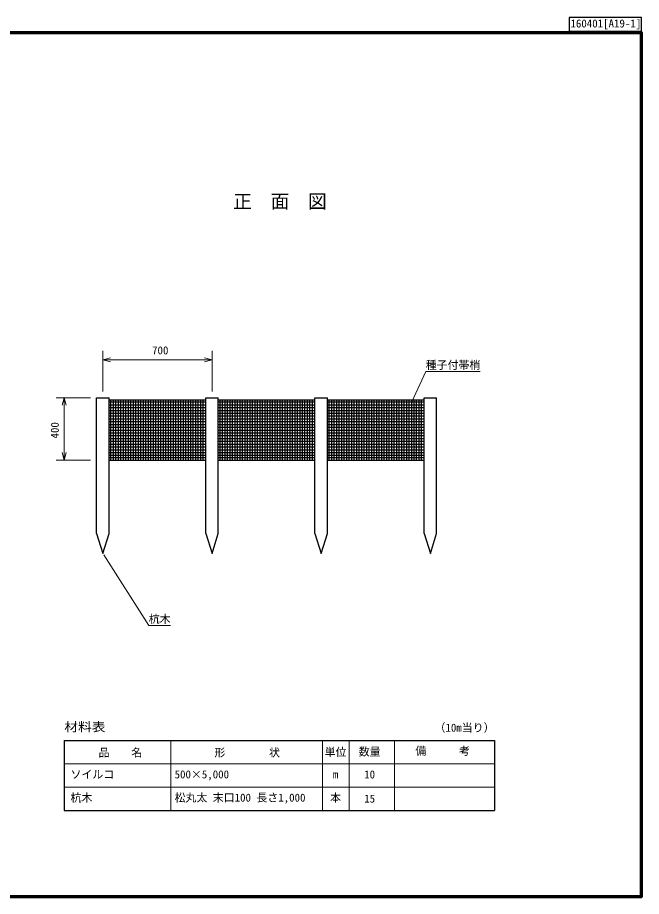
# Model space of a CAD drawing. Units: millimetres, scale not verified. Extents: x 200 to 8200, y 200 to 5837.
# Drawn here: x 4200 to 8200, y 200 to 5837 of the extents above; entities that cross this region are included whole.
import ezdxf
from ezdxf.enums import TextEntityAlignment as Align

# ---------------------------------------------------------------- set-up
doc = ezdxf.new("R2010")
doc.units = ezdxf.units.MM
doc.header["$LTSCALE"] = 20
for name, color, linetype, lineweight in [('C-DOC', 3, 'Continuous', 25), ('C-MTR-FRAM', 5, 'Continuous', 25), ('C-MTR-LINE', 5, 'Continuous', 13), ('C-STR', 1, 'Continuous', 25), ('C-STR-DIM', 1, 'Continuous', 13), ('C-STR-HTXT', 1, 'Continuous', 13), ('C-TTL', 2, 'Continuous', 70)]:
    doc.layers.add(name, color=color, linetype=linetype, lineweight=lineweight)
for name, color, linetype in [('C-MTR', 5, 'Continuous'), ('C-MTR-TXT', 5, 'Continuous'), ('C-TTL-TXT', 7, 'Continuous')]:
    doc.layers.add(name, color=color, linetype=linetype)
doc.styles.add('ＭＳ ゴシック', font='')
doc.styles.get('ＭＳ ゴシック').set_extended_font_data('MS Gothic')

msp = doc.modelspace()

# ---------------------------------------------------------------- linework, layer by layer
at = {"layer": 'C-DOC'}
for p, q in [((8200, 5837.23), (7735.72, 5837.23)), ((7735.72, 5837.23), (7735.72, 5750)), ((8200, 5750), (8200, 5837.23)), ((7735.72, 5750), (8200, 5750))]:
    msp.add_line(p, q, dxfattribs=at)
at = {"layer": 'C-MTR-FRAM'}
for p, q in [((4499.6, 1201.19), (7258.51, 1201.19)), ((4499.6, 1201.19), (4499.6, 751.19)), ((7258.51, 1201.19), (7258.51, 751.19)), ((4499.6, 751.19), (7258.51, 751.19))]:
    msp.add_line(p, q, dxfattribs=at)
at = {"layer": 'C-MTR-LINE'}
for p, q in [((5182.14, 1201.19), (5182.14, 751.19)), ((6154.68, 1201.19), (6154.68, 751.19)), ((6325.78, 1201.19), (6325.78, 751.19)), ((6615.78, 1201.19), (6615.78, 751.19)), ((4499.6, 1051.19), (7258.51, 1051.19)), ((4499.6, 901.19), (7258.51, 901.19))]:
    msp.add_line(p, q, dxfattribs=at)
at = {"layer": 'C-STR', "color": 7}
for p, q in [((4706.87, 3398.62), (4786.87, 3398.62)), ((4706.87, 2528.62), (4706.87, 3398.62)), ((4786.87, 2528.62), (4786.87, 3398.62)), ((5406.87, 3398.62), (5486.87, 3398.62)), ((5406.87, 2528.62), (5406.87, 3398.62)), ((5486.87, 2528.62), (5486.87, 3398.62)), ((6106.87, 3398.62), (6186.87, 3398.62)), ((6106.87, 2528.62), (6106.87, 3398.62)), ((6186.87, 2528.62), (6186.87, 3398.62)), ((6806.87, 3398.62), (6886.87, 3398.62)), ((6806.87, 2528.62), (6806.87, 3398.62)), ((6886.87, 2528.62), (6886.87, 3398.62)), ((4706.87, 2528.62), (4746.87, 2398.62)), ((4746.87, 2398.62), (4786.87, 2528.62)), ((5406.87, 2528.62), (5446.87, 2398.62)), ((5446.87, 2398.62), (5486.87, 2528.62)), ((6106.87, 2528.62), (6146.87, 2398.62)), ((6146.87, 2398.62), (6186.87, 2528.62)), ((6806.87, 2528.62), (6846.87, 2398.62)), ((6846.87, 2398.62), (6886.87, 2528.62))]:
    msp.add_line(p, q, dxfattribs=at)
at = {"layer": 'C-STR'}
for p, q in [((4786.87, 3385.62), (5406.87, 3385.62)), ((4798.87, 2998.62), (4798.87, 3385.62)), ((4814.87, 2998.62), (4814.87, 3385.62)), ((4830.87, 2998.62), (4830.87, 3385.62)), ((4846.87, 2998.62), (4846.87, 3385.62)), ((4862.87, 2998.62), (4862.87, 3385.62)), ((4878.87, 2998.62), (4878.87, 3385.62)), ((4894.87, 2998.62), (4894.87, 3385.62)), ((4910.87, 2998.62), (4910.87, 3385.62)), ((4926.87, 2998.62), (4926.87, 3385.62)), ((4942.87, 2998.62), (4942.87, 3385.62)), ((4958.87, 2998.62), (4958.87, 3385.62)), ((4974.87, 2998.62), (4974.87, 3385.62)), ((4990.87, 2998.62), (4990.87, 3385.62)), ((5006.87, 2998.62), (5006.87, 3385.62)), ((5022.87, 2998.62), (5022.87, 3385.62)), ((5038.87, 2998.62), (5038.87, 3385.62)), ((5054.87, 2998.62), (5054.87, 3385.62)), ((5070.87, 2998.62), (5070.87, 3385.62)), ((5086.87, 2998.62), (5086.87, 3385.62)), ((5102.87, 2998.62), (5102.87, 3385.62)), ((5118.87, 2998.62), (5118.87, 3385.62)), ((5134.87, 2998.62), (5134.87, 3385.62)), ((5150.87, 2998.62), (5150.87, 3385.62)), ((5166.87, 2998.62), (5166.87, 3385.62)), ((5182.87, 2998.62), (5182.87, 3385.62)), ((5198.87, 2998.62), (5198.87, 3385.62)), ((5214.87, 2998.62), (5214.87, 3385.62)), ((5230.87, 2998.62), (5230.87, 3385.62)), ((5246.87, 2998.62), (5246.87, 3385.62)), ((5262.87, 2998.62), (5262.87, 3385.62)), ((5278.87, 2998.62), (5278.87, 3385.62)), ((5294.87, 2998.62), (5294.87, 3385.62)), ((5310.87, 2998.62), (5310.87, 3385.62)), ((5326.87, 2998.62), (5326.87, 3385.62)), ((5342.87, 2998.62), (5342.87, 3385.62)), ((5358.87, 2998.62), (5358.87, 3385.62)), ((5374.87, 2998.62), (5374.87, 3385.62)), ((5390.87, 2998.62), (5390.87, 3385.62)), ((5486.87, 3385.62), (6106.87, 3385.62)), ((5498.87, 3000.62), (5498.87, 3385.62)), ((5498.87, 2998.62), (5498.87, 3385.62)), ((5514.87, 3000.62), (5514.87, 3385.62)), ((5514.87, 2998.62), (5514.87, 3385.62)), ((5530.87, 3000.62), (5530.87, 3385.62)), ((5530.87, 2998.62), (5530.87, 3385.62)), ((5546.87, 3000.62), (5546.87, 3385.62)), ((5546.87, 2998.62), (5546.87, 3385.62)), ((5562.87, 3000.62), (5562.87, 3385.62)), ((5562.87, 2998.62), (5562.87, 3385.62)), ((5578.87, 3000.62), (5578.87, 3385.62)), ((5578.87, 2998.62), (5578.87, 3385.62)), ((5594.87, 3000.62), (5594.87, 3385.62)), ((5594.87, 2998.62), (5594.87, 3385.62)), ((5610.87, 3000.62), (5610.87, 3385.62)), ((5610.87, 2998.62), (5610.87, 3385.62)), ((5626.87, 3000.62), (5626.87, 3385.62)), ((5626.87, 2998.62), (5626.87, 3385.62)), ((5642.87, 3000.62), (5642.87, 3385.62)), ((5642.87, 2998.62), (5642.87, 3385.62)), ((5658.87, 3000.62), (5658.87, 3385.62)), ((5658.87, 2998.62), (5658.87, 3385.62)), ((5674.87, 3000.62), (5674.87, 3385.62)), ((5674.87, 2998.62), (5674.87, 3385.62)), ((5690.87, 3000.62), (5690.87, 3385.62)), ((5690.87, 2998.62), (5690.87, 3385.62)), ((5706.87, 3000.62), (5706.87, 3385.62)), ((5706.87, 2998.62), (5706.87, 3385.62)), ((5722.87, 3000.62), (5722.87, 3385.62)), ((5722.87, 2998.62), (5722.87, 3385.62)), ((5738.87, 3000.62), (5738.87, 3385.62)), ((5738.87, 2998.62), (5738.87, 3385.62)), ((5754.87, 3000.62), (5754.87, 3385.62)), ((5754.87, 2998.62), (5754.87, 3385.62)), ((5770.87, 3000.62), (5770.87, 3385.62)), ((5770.87, 2998.62), (5770.87, 3385.62)), ((5786.87, 3000.62), (5786.87, 3385.62)), ((5786.87, 2998.62), (5786.87, 3385.62)), ((5802.87, 3000.62), (5802.87, 3385.62)), ((5802.87, 2998.62), (5802.87, 3385.62)), ((5818.87, 3000.62), (5818.87, 3385.62)), ((5818.87, 2998.62), (5818.87, 3385.62)), ((5834.87, 3000.62), (5834.87, 3385.62)), ((5834.87, 2998.62), (5834.87, 3385.62)), ((5850.87, 3000.62), (5850.87, 3385.62)), ((5850.87, 2998.62), (5850.87, 3385.62)), ((5866.87, 3000.62), (5866.87, 3385.62)), ((5866.87, 2998.62), (5866.87, 3385.62)), ((5882.87, 3000.62), (5882.87, 3385.62)), ((5882.87, 2998.62), (5882.87, 3385.62)), ((5898.87, 3000.62), (5898.87, 3385.62)), ((5898.87, 2998.62), (5898.87, 3385.62)), ((5914.87, 3000.62), (5914.87, 3385.62)), ((5914.87, 2998.62), (5914.87, 3385.62)), ((5930.87, 3000.62), (5930.87, 3385.62)), ((5930.87, 2998.62), (5930.87, 3385.62)), ((5946.87, 3000.62), (5946.87, 3385.62)), ((5946.87, 2998.62), (5946.87, 3385.62)), ((5962.87, 3000.62), (5962.87, 3385.62)), ((5962.87, 3000.62), (5962.87, 3385.62)), ((5962.87, 2998.62), (5962.87, 3385.62)), ((5978.87, 2998.62), (5978.87, 3385.62)), ((5994.87, 2998.62), (5994.87, 3385.62)), ((6010.87, 2998.62), (6010.87, 3385.62)), ((6026.87, 2998.62), (6026.87, 3385.62)), ((6042.87, 2998.62), (6042.87, 3385.62)), ((6058.87, 2998.62), (6058.87, 3385.62)), ((6074.87, 2998.62), (6074.87, 3385.62)), ((6090.87, 2998.62), (6090.87, 3385.62)), ((6186.87, 3385.62), (6806.87, 3385.62)), ((6198.87, 2998.62), (6198.87, 3385.62)), ((6214.87, 2998.62), (6214.87, 3385.62)), ((6230.87, 2998.62), (6230.87, 3385.62)), ((6246.87, 2998.62), (6246.87, 3385.62)), ((6262.87, 2998.62), (6262.87, 3385.62)), ((6278.87, 2998.62), (6278.87, 3385.62)), ((6294.87, 2998.62), (6294.87, 3385.62)), ((6310.87, 2998.62), (6310.87, 3385.62)), ((6326.87, 2998.62), (6326.87, 3385.62)), ((6342.87, 2998.62), (6342.87, 3385.62)), ((6358.87, 2998.62), (6358.87, 3385.62)), ((6374.87, 2998.62), (6374.87, 3385.62)), ((6390.87, 2998.62), (6390.87, 3385.62)), ((6406.87, 2998.62), (6406.87, 3385.62)), ((6422.87, 2998.62), (6422.87, 3385.62)), ((6438.87, 2998.62), (6438.87, 3385.62)), ((6454.87, 2998.62), (6454.87, 3385.62)), ((6470.87, 2998.62), (6470.87, 3385.62)), ((6486.87, 2998.62), (6486.87, 3385.62)), ((6502.87, 2998.62), (6502.87, 3385.62)), ((6518.87, 2998.62), (6518.87, 3385.62)), ((6534.87, 2998.62), (6534.87, 3385.62)), ((6550.87, 2998.62), (6550.87, 3385.62)), ((6566.87, 2998.62), (6566.87, 3385.62)), ((6582.87, 2998.62), (6582.87, 3385.62)), ((6598.87, 2998.62), (6598.87, 3385.62)), ((6614.87, 2998.62), (6614.87, 3385.62)), ((6630.87, 2998.62), (6630.87, 3385.62)), ((6646.87, 2998.62), (6646.87, 3385.62)), ((6662.87, 2998.62), (6662.87, 3385.62)), ((6678.87, 2998.62), (6678.87, 3385.62)), ((6694.87, 2998.62), (6694.87, 3385.62)), ((6710.87, 2998.62), (6710.87, 3385.62)), ((6726.87, 2998.62), (6726.87, 3385.62)), ((6742.87, 2998.62), (6742.87, 3385.62)), ((6758.87, 2998.62), (6758.87, 3385.62)), ((6774.87, 2998.62), (6774.87, 3385.62)), ((6790.87, 2998.62), (6790.87, 3385.62)), ((4786.87, 3371.62), (5406.87, 3371.62)), ((4786.87, 3353.62), (5406.87, 3353.62)), ((4786.87, 3353.62), (5406.87, 3353.62)), ((4786.87, 3335.62), (5356.87, 3335.62)), ((4786.87, 3335.62), (5406.87, 3335.62)), ((4786.87, 3335.62), (5406.87, 3335.62)), ((5486.87, 3371.62), (6056.87, 3371.62)), ((5486.87, 3353.62), (6056.87, 3353.62)), ((5486.87, 3335.62), (6056.87, 3335.62)), ((6056.87, 3371.62), (6106.87, 3371.62)), ((6056.87, 3353.62), (6106.87, 3353.62)), ((6056.87, 3353.62), (6106.87, 3353.62)), ((6056.87, 3335.62), (6106.87, 3335.62)), ((6056.87, 3335.62), (6106.87, 3335.62)), ((6186.87, 3371.62), (6756.87, 3371.62)), ((6186.87, 3353.62), (6756.87, 3353.62)), ((6186.87, 3335.62), (6756.87, 3335.62)), ((6756.87, 3371.62), (6806.87, 3371.62)), ((6756.87, 3353.62), (6806.87, 3353.62)), ((6756.87, 3353.62), (6806.87, 3353.62)), ((6756.87, 3335.62), (6806.87, 3335.62)), ((6756.87, 3335.62), (6806.87, 3335.62)), ((4786.87, 3317.62), (5356.87, 3317.62)), ((4786.87, 3317.62), (5406.87, 3317.62)), ((4786.87, 3317.62), (5406.87, 3317.62)), ((4786.87, 3299.62), (5356.87, 3299.62)), ((4786.87, 3299.62), (5406.87, 3299.62)), ((4786.87, 3299.62), (5406.87, 3299.62)), ((4786.87, 3281.62), (5356.87, 3281.62)), ((4786.87, 3281.62), (5406.87, 3281.62)), ((4786.87, 3281.62), (5406.87, 3281.62)), ((5486.87, 3317.62), (6056.87, 3317.62)), ((5486.87, 3299.62), (6056.87, 3299.62)), ((5486.87, 3281.62), (6056.87, 3281.62)), ((6056.87, 3317.62), (6106.87, 3317.62)), ((6056.87, 3317.62), (6106.87, 3317.62)), ((6056.87, 3299.62), (6106.87, 3299.62)), ((6056.87, 3299.62), (6106.87, 3299.62)), ((6056.87, 3281.62), (6106.87, 3281.62)), ((6056.87, 3281.62), (6106.87, 3281.62)), ((6186.87, 3317.62), (6756.87, 3317.62)), ((6186.87, 3299.62), (6756.87, 3299.62)), ((6186.87, 3281.62), (6756.87, 3281.62)), ((6756.87, 3317.62), (6806.87, 3317.62)), ((6756.87, 3317.62), (6806.87, 3317.62)), ((6756.87, 3299.62), (6806.87, 3299.62)), ((6756.87, 3299.62), (6806.87, 3299.62)), ((6756.87, 3281.62), (6806.87, 3281.62)), ((6756.87, 3281.62), (6806.87, 3281.62)), ((4786.87, 3263.62), (5356.87, 3263.62)), ((4786.87, 3263.62), (5406.87, 3263.62)), ((4786.87, 3263.62), (5406.87, 3263.62)), ((4786.87, 3245.62), (5356.87, 3245.62)), ((4786.87, 3245.62), (5406.87, 3245.62)), ((4786.87, 3245.62), (5406.87, 3245.62)), ((4786.87, 3227.62), (5356.87, 3227.62)), ((4786.87, 3227.62), (5406.87, 3227.62)), ((4786.87, 3227.62), (5406.87, 3227.62)), ((5486.87, 3263.62), (6056.87, 3263.62)), ((5486.87, 3245.62), (6056.87, 3245.62)), ((5486.87, 3227.62), (6056.87, 3227.62)), ((6056.87, 3263.62), (6106.87, 3263.62)), ((6056.87, 3263.62), (6106.87, 3263.62)), ((6056.87, 3245.62), (6106.87, 3245.62)), ((6056.87, 3245.62), (6106.87, 3245.62)), ((6056.87, 3227.62), (6106.87, 3227.62)), ((6056.87, 3227.62), (6106.87, 3227.62)), ((6186.87, 3263.62), (6756.87, 3263.62)), ((6186.87, 3245.62), (6756.87, 3245.62)), ((6186.87, 3227.62), (6756.87, 3227.62)), ((6756.87, 3263.62), (6806.87, 3263.62)), ((6756.87, 3263.62), (6806.87, 3263.62)), ((6756.87, 3245.62), (6806.87, 3245.62)), ((6756.87, 3245.62), (6806.87, 3245.62)), ((6756.87, 3227.62), (6806.87, 3227.62)), ((6756.87, 3227.62), (6806.87, 3227.62)), ((4786.87, 3209.62), (5356.87, 3209.62)), ((4786.87, 3209.62), (5406.87, 3209.62)), ((4786.87, 3209.62), (5406.87, 3209.62)), ((4786.87, 3191.62), (5356.87, 3191.62)), ((4786.87, 3191.62), (5406.87, 3191.62)), ((4786.87, 3191.62), (5406.87, 3191.62)), ((4786.87, 3173.62), (5356.87, 3173.62)), ((4786.87, 3173.62), (5406.87, 3173.62)), ((4786.87, 3173.62), (5406.87, 3173.62)), ((5486.87, 3209.62), (6056.87, 3209.62)), ((5486.87, 3191.62), (6056.87, 3191.62)), ((5486.87, 3173.62), (6056.87, 3173.62)), ((6056.87, 3209.62), (6106.87, 3209.62)), ((6056.87, 3209.62), (6106.87, 3209.62)), ((6056.87, 3191.62), (6106.87, 3191.62)), ((6056.87, 3191.62), (6106.87, 3191.62)), ((6056.87, 3173.62), (6106.87, 3173.62)), ((6056.87, 3173.62), (6106.87, 3173.62)), ((6186.87, 3209.62), (6756.87, 3209.62)), ((6186.87, 3191.62), (6756.87, 3191.62)), ((6186.87, 3173.62), (6756.87, 3173.62)), ((6756.87, 3209.62), (6806.87, 3209.62)), ((6756.87, 3209.62), (6806.87, 3209.62)), ((6756.87, 3191.62), (6806.87, 3191.62)), ((6756.87, 3191.62), (6806.87, 3191.62)), ((6756.87, 3173.62), (6806.87, 3173.62)), ((6756.87, 3173.62), (6806.87, 3173.62)), ((4786.87, 3155.62), (5356.87, 3155.62)), ((4786.87, 3155.62), (5406.87, 3155.62)), ((4786.87, 3155.62), (5406.87, 3155.62)), ((4786.87, 3137.62), (5356.87, 3137.62)), ((4786.87, 3137.62), (5406.87, 3137.62)), ((4786.87, 3137.62), (5406.87, 3137.62)), ((4786.87, 3119.62), (5356.87, 3119.62)), ((4786.87, 3119.62), (5406.87, 3119.62)), ((4786.87, 3119.62), (5406.87, 3119.62)), ((4786.87, 3101.62), (5356.87, 3101.62)), ((4786.87, 3101.62), (5406.87, 3101.62)), ((4786.87, 3101.62), (5406.87, 3101.62)), ((5486.87, 3155.62), (6056.87, 3155.62)), ((5486.87, 3137.62), (6056.87, 3137.62)), ((5486.87, 3119.62), (6056.87, 3119.62)), ((5486.87, 3101.62), (6056.87, 3101.62)), ((6056.87, 3155.62), (6106.87, 3155.62)), ((6056.87, 3155.62), (6106.87, 3155.62)), ((6056.87, 3137.62), (6106.87, 3137.62)), ((6056.87, 3137.62), (6106.87, 3137.62)), ((6056.87, 3119.62), (6106.87, 3119.62)), ((6056.87, 3119.62), (6106.87, 3119.62)), ((6056.87, 3101.62), (6106.87, 3101.62)), ((6056.87, 3101.62), (6106.87, 3101.62)), ((6186.87, 3155.62), (6756.87, 3155.62)), ((6186.87, 3137.62), (6756.87, 3137.62)), ((6186.87, 3119.62), (6756.87, 3119.62)), ((6186.87, 3101.62), (6756.87, 3101.62)), ((6756.87, 3155.62), (6806.87, 3155.62)), ((6756.87, 3155.62), (6806.87, 3155.62)), ((6756.87, 3137.62), (6806.87, 3137.62)), ((6756.87, 3137.62), (6806.87, 3137.62)), ((6756.87, 3119.62), (6806.87, 3119.62)), ((6756.87, 3119.62), (6806.87, 3119.62)), ((6756.87, 3101.62), (6806.87, 3101.62)), ((6756.87, 3101.62), (6806.87, 3101.62)), ((4786.87, 3083.62), (5356.87, 3083.62)), ((4786.87, 3083.62), (5406.87, 3083.62)), ((4786.87, 3083.62), (5406.87, 3083.62)), ((4786.87, 3065.62), (5356.87, 3065.62)), ((4786.87, 3065.62), (5406.87, 3065.62)), ((4786.87, 3065.62), (5406.87, 3065.62)), ((4786.87, 3047.62), (5356.87, 3047.62)), ((4786.87, 3047.62), (5406.87, 3047.62)), ((4786.87, 3047.62), (5406.87, 3047.62)), ((5486.87, 3083.62), (6056.87, 3083.62)), ((5486.87, 3065.62), (6056.87, 3065.62)), ((5486.87, 3047.62), (6056.87, 3047.62)), ((6056.87, 3083.62), (6106.87, 3083.62)), ((6056.87, 3083.62), (6106.87, 3083.62)), ((6056.87, 3065.62), (6106.87, 3065.62)), ((6056.87, 3065.62), (6106.87, 3065.62)), ((6056.87, 3047.62), (6106.87, 3047.62)), ((6056.87, 3047.62), (6106.87, 3047.62)), ((6186.87, 3083.62), (6756.87, 3083.62)), ((6186.87, 3065.62), (6756.87, 3065.62)), ((6186.87, 3047.62), (6756.87, 3047.62)), ((6756.87, 3083.62), (6806.87, 3083.62)), ((6756.87, 3083.62), (6806.87, 3083.62)), ((6756.87, 3065.62), (6806.87, 3065.62)), ((6756.87, 3065.62), (6806.87, 3065.62)), ((6756.87, 3047.62), (6806.87, 3047.62)), ((6756.87, 3047.62), (6806.87, 3047.62)), ((4786.87, 3029.62), (5356.87, 3029.62)), ((4786.87, 3029.62), (5406.87, 3029.62)), ((4786.87, 3029.62), (5406.87, 3029.62)), ((4786.87, 3015.62), (5406.87, 3015.62)), ((4786.87, 2998.62), (5406.87, 2998.62)), ((5486.87, 3029.62), (6056.87, 3029.62)), ((5486.87, 3015.62), (6106.87, 3015.62)), ((5486.87, 2998.62), (6106.87, 2998.62)), ((6056.87, 3029.62), (6106.87, 3029.62)), ((6056.87, 3029.62), (6106.87, 3029.62)), ((6186.87, 3029.62), (6756.87, 3029.62)), ((6186.87, 3015.62), (6806.87, 3015.62)), ((6186.87, 2998.62), (6806.87, 2998.62)), ((6756.87, 3029.62), (6806.87, 3029.62)), ((6756.87, 3029.62), (6806.87, 3029.62))]:
    msp.add_line(p, q, dxfattribs=at)
at = {"layer": 'C-STR-DIM'}
for p, q in [((4746.87, 3438.62), (4746.87, 3698.62)), ((5446.87, 3438.62), (5446.87, 3698.62)), ((4746.87, 3641.72), (4795.17, 3654.66)), ((4746.87, 3641.72), (4795.17, 3628.78)), ((4746.87, 3641.72), (5446.87, 3641.72)), ((4746.87, 3638.62), (4746.87, 3601.72)), ((5446.87, 3641.72), (5398.57, 3654.66)), ((5446.87, 3641.72), (5398.57, 3628.78)), ((5446.87, 3638.62), (5446.87, 3601.72)), ((5446.87, 3638.62), (5446.87, 3601.72)), ((4668.07, 3398.62), (4448.07, 3398.62)), ((4499.6, 3398.62), (4486.66, 3350.33)), ((4499.6, 3398.62), (4512.54, 3350.33)), ((4499.6, 3398.62), (4499.6, 2998.62)), ((4508.07, 3398.62), (4539.6, 3398.62)), ((4499.6, 2998.62), (4486.66, 3046.92)), ((4499.6, 2998.62), (4512.54, 3046.92)), ((4668.07, 2998.62), (4448.07, 2998.62))]:
    msp.add_line(p, q, dxfattribs=at)
at = {"layer": 'C-STR-HTXT'}
for p, q in [((6726.87, 3371.62), (6816.98, 3567.88)), ((6816.98, 3567.88), (7166.98, 3567.88)), ((4753.97, 2391.91), (5040.86, 1938.28)), ((5040.86, 1938.28), (5180.86, 1938.28))]:
    msp.add_line(p, q, dxfattribs=at)
at = {"layer": 'C-TTL'}
msp.add_lwpolyline([(200, 200), (8200, 200), (8200, 5740), (200, 5740)], close=True, dxfattribs=at)

# ---------------------------------------------------------------- texts
at = {"layer": 'C-DOC', "style": 'ＭＳ ゴシック'}
msp.add_text('160401[A19-1]', height=51.32, dxfattribs=at).set_placement((7745, 5758.3), align=Align.BOTTOM_LEFT)
at = {"layer": 'C-MTR', "style": 'ＭＳ ゴシック', "width": 1.1}
msp.add_text('材料表', height=58.65, dxfattribs=at).set_placement((4499.6, 1241.19), align=Align.BOTTOM_LEFT)
at = {"layer": 'C-MTR-TXT', "style": 'ＭＳ ゴシック'}
for s, p in [('（10m当り）', (6873.51, 1241.19)), ('\u3000\u3000品\u3000\u3000名\u3000', (4579.4, 1081.22)), ('\u3000\u3000形\u3000\u3000\u3000\u3000状', (5321.99, 1081.54)), ('ソイルコ', (4539.6, 941.6)), ('500×5,000', (5206.83, 941.75)), ('杭木', (4539.6, 791.6)), ('松丸太 末口100 長さ1,000', (5206.83, 792.66))]:
    msp.add_text(s, height=51.32, dxfattribs=at).set_placement(p, align=Align.BOTTOM_LEFT)
for s, p in [('単位', (6239.09, 1084.96)), ('数量', (6457.28, 1087.38)), ('\u3000備\u3000\u3000\u3000考\u3000', (6925.59, 1092.22)), ('m', (6239.09, 941.65)), ('10', (6457.28, 941.19)), ('本', (6239.09, 792.11)), ('15', (6457.28, 786.38))]:
    msp.add_text(s, height=51.32, dxfattribs=at).set_placement(p, align=Align.BOTTOM_CENTER)
at = {"layer": 'C-STR-DIM', "color": 7, "style": 'ＭＳ ゴシック'}
msp.add_text('700', height=51.32, dxfattribs=at).set_placement((5062.4, 3661.72), align=Align.BOTTOM_LEFT)
msp.add_text('400', height=51.32, rotation=90, dxfattribs=at).set_placement((4479.6, 3137.46), align=Align.BOTTOM_LEFT)
at = {"layer": 'C-STR-HTXT', "color": 7, "style": 'ＭＳ ゴシック'}
for s, p in [('種子付帯梢', (6816.98, 3567.88)), ('杭木', (5040.86, 1938.28))]:
    msp.add_text(s, height=51.32, dxfattribs=at).set_placement(p, align=Align.BOTTOM_LEFT)
at = {"layer": 'C-TTL-TXT', "style": 'ＭＳ ゴシック'}
msp.add_text('正\u3000面\u3000図', height=87.98, dxfattribs=at).set_placement((5582.43, 4657.89), align=Align.MIDDLE_LEFT)

doc.saveas('drawing.dxf')
